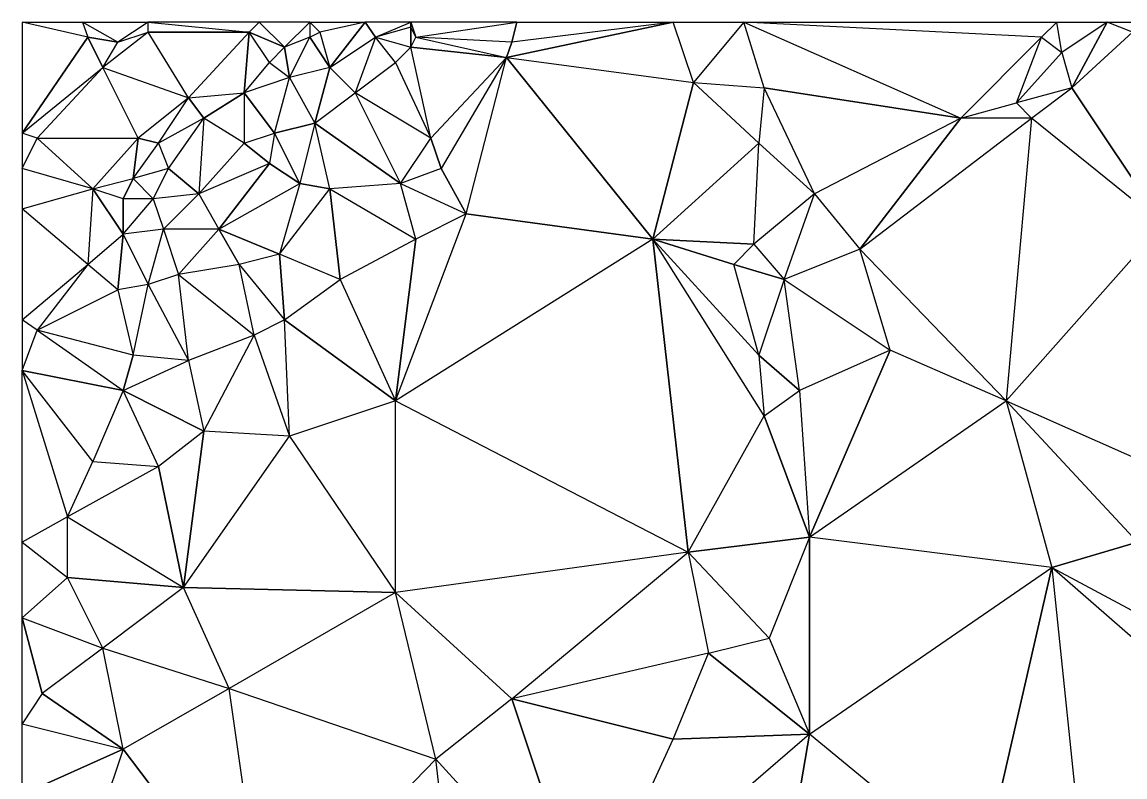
# Model space of a CAD drawing. Header units: millimetres. Extents: x 177476 to 180258, y 742892 to 746240.
# Drawn here: x 177476 to 178132, y 745791 to 746240 of the extents above; entities that cross this region are included whole.
import ezdxf

# ---------------------------------------------------------------- set-up
doc = ezdxf.new("R2010")
doc.units = ezdxf.units.MM
doc.layers.add('face', color=7, linetype='Continuous')

msp = doc.modelspace()

# ---------------------------------------------------------------- linework, layer by layer
at = {"layer": 'face'}
for points in [[(177476.5, 746173.5, 269.2), (177515.5, 746230.5, 276.4), (177476.5, 746239.5, 294.83), (177476.5, 746173.5, 269.2)], [(177515.5, 746230.5, 276.4), (177476.5, 746239.5, 294.83), (177512.5, 746239.5, 278.78), (177515.5, 746230.5, 276.4)], [(177551.5, 746239.5, 278.67), (177533.5, 746227.5, 275.69), (177512.5, 746239.5, 278.78), (177551.5, 746239.5, 278.67)], [(177533.5, 746227.5, 275.69), (177512.5, 746239.5, 278.78), (177515.5, 746230.5, 276.4), (177533.5, 746227.5, 275.69)], [(177551.5, 746233.5, 279.63), (177551.5, 746239.5, 278.67), (177533.5, 746227.5, 275.69), (177551.5, 746233.5, 279.63)], [(177611.5, 746233.5, 301.24), (177617.5, 746239.5, 301.58), (177551.5, 746239.5, 278.67), (177611.5, 746233.5, 301.24)], [(177611.5, 746233.5, 301.24), (177551.5, 746233.5, 279.63), (177551.5, 746239.5, 278.67), (177611.5, 746233.5, 301.24)], [(177632.5, 746224.5, 295.79), (177611.5, 746233.5, 301.24), (177617.5, 746239.5, 301.58), (177632.5, 746224.5, 295.79)], [(177632.5, 746224.5, 295.79), (177647.5, 746239.5, 290.81), (177617.5, 746239.5, 301.58), (177632.5, 746224.5, 295.79)], [(177647.5, 746230.5, 285.72), (177632.5, 746224.5, 295.79), (177647.5, 746239.5, 290.81), (177647.5, 746230.5, 285.72)], [(177647.5, 746230.5, 285.72), (177653.5, 746233.5, 286.64), (177647.5, 746239.5, 290.81), (177647.5, 746230.5, 285.72)], [(177680.5, 746239.5, 289.56), (177653.5, 746233.5, 286.64), (177647.5, 746239.5, 290.81), (177680.5, 746239.5, 289.56)], [(177659.5, 746212.5, 276.98), (177680.5, 746239.5, 289.56), (177653.5, 746233.5, 286.64), (177659.5, 746212.5, 276.98)], [(177659.5, 746212.5, 276.98), (177686.5, 746230.5, 285.06), (177680.5, 746239.5, 289.56), (177659.5, 746212.5, 276.98)], [(177686.5, 746230.5, 285.06), (177707.5, 746239.5, 283.03), (177680.5, 746239.5, 289.56), (177686.5, 746230.5, 285.06)], [(177707.5, 746236.5, 282.06), (177686.5, 746230.5, 285.06), (177707.5, 746239.5, 283.03), (177707.5, 746236.5, 282.06)], [(177707.5, 746224.5, 278.01), (177707.5, 746236.5, 282.06), (177686.5, 746230.5, 285.06), (177707.5, 746224.5, 278.01)], [(177710.5, 746230.5, 279.2), (177770.5, 746239.5, 256.37), (177707.5, 746239.5, 283.03), (177710.5, 746230.5, 279.2)], [(177710.5, 746230.5, 279.2), (177707.5, 746236.5, 282.06), (177707.5, 746239.5, 283.03), (177710.5, 746230.5, 279.2)], [(177707.5, 746224.5, 278.01), (177710.5, 746230.5, 279.2), (177707.5, 746236.5, 282.06), (177707.5, 746224.5, 278.01)], [(177767.5, 746227.5, 255.79), (177710.5, 746230.5, 279.2), (177770.5, 746239.5, 256.37), (177767.5, 746227.5, 255.79)], [(177764.5, 746218.5, 255.62), (177875.5, 746203.5, 254.95), (177863.5, 746239.5, 256.92), (177764.5, 746218.5, 255.62)], [(177764.5, 746218.5, 255.62), (177863.5, 746239.5, 256.92), (177767.5, 746227.5, 255.79), (177764.5, 746218.5, 255.62)], [(177863.5, 746239.5, 256.92), (177767.5, 746227.5, 255.79), (177770.5, 746239.5, 256.37), (177863.5, 746239.5, 256.92)], [(177875.5, 746203.5, 254.95), (177863.5, 746239.5, 256.92), (177905.5, 746239.5, 245.05), (177875.5, 746203.5, 254.95)], [(177917.5, 746200.5, 243.81), (177905.5, 746239.5, 245.05), (177875.5, 746203.5, 254.95), (177917.5, 746200.5, 243.81)], [(178034.5, 746182.5, 237.23), (177917.5, 746200.5, 243.81), (177905.5, 746239.5, 245.05), (178034.5, 746182.5, 237.23)], [(178034.5, 746182.5, 237.23), (178082.5, 746230.5, 248.29), (177905.5, 746239.5, 245.05), (178034.5, 746182.5, 237.23)], [(178082.5, 746230.5, 248.29), (177905.5, 746239.5, 245.05), (178091.5, 746239.5, 248.69), (178082.5, 746230.5, 248.29)], [(178082.5, 746230.5, 248.29), (178094.5, 746221.5, 247.05), (178091.5, 746239.5, 248.69), (178082.5, 746230.5, 248.29)], [(178121.5, 746239.5, 246.18), (178094.5, 746221.5, 247.05), (178091.5, 746239.5, 248.69), (178121.5, 746239.5, 246.18)], [(178100.5, 746200.5, 237.49), (178121.5, 746239.5, 246.18), (178094.5, 746221.5, 247.05), (178100.5, 746200.5, 237.49)], [(178100.5, 746200.5, 237.49), (178136.5, 746233.5, 237.72), (178121.5, 746239.5, 246.18), (178100.5, 746200.5, 237.49)], [(178136.5, 746233.5, 237.72), (178121.5, 746239.5, 246.18), (178142.5, 746239.5, 237.74), (178136.5, 746233.5, 237.72)], [(177476.5, 746173.5, 269.2), (177524.5, 746212.5, 273.57), (177515.5, 746230.5, 276.4), (177476.5, 746173.5, 269.2)], [(177524.5, 746212.5, 273.57), (177533.5, 746227.5, 275.69), (177515.5, 746230.5, 276.4), (177524.5, 746212.5, 273.57)], [(177575.5, 746194.5, 293.96), (177551.5, 746233.5, 279.63), (177524.5, 746212.5, 273.57), (177575.5, 746194.5, 293.96)], [(177551.5, 746233.5, 279.63), (177524.5, 746212.5, 273.57), (177533.5, 746227.5, 275.69), (177551.5, 746233.5, 279.63)], [(177611.5, 746233.5, 301.24), (177575.5, 746194.5, 293.96), (177551.5, 746233.5, 279.63), (177611.5, 746233.5, 301.24)], [(177608.5, 746197.5, 296.67), (177611.5, 746233.5, 301.24), (177575.5, 746194.5, 293.96), (177608.5, 746197.5, 296.67)], [(177608.5, 746197.5, 296.67), (177623.5, 746215.5, 299.62), (177611.5, 746233.5, 301.24), (177608.5, 746197.5, 296.67)], [(177632.5, 746224.5, 295.79), (177623.5, 746215.5, 299.62), (177611.5, 746233.5, 301.24), (177632.5, 746224.5, 295.79)], [(177635.5, 746206.5, 294.4), (177647.5, 746230.5, 285.72), (177632.5, 746224.5, 295.79), (177635.5, 746206.5, 294.4)], [(177659.5, 746212.5, 276.98), (177635.5, 746206.5, 294.4), (177647.5, 746230.5, 285.72), (177659.5, 746212.5, 276.98)], [(177659.5, 746212.5, 276.98), (177647.5, 746230.5, 285.72), (177653.5, 746233.5, 286.64), (177659.5, 746212.5, 276.98)], [(177674.5, 746197.5, 271.44), (177659.5, 746212.5, 276.98), (177686.5, 746230.5, 285.06), (177674.5, 746197.5, 271.44)], [(177674.5, 746197.5, 271.44), (177698.5, 746215.5, 277.18), (177686.5, 746230.5, 285.06), (177674.5, 746197.5, 271.44)], [(177707.5, 746224.5, 278.01), (177698.5, 746215.5, 277.18), (177686.5, 746230.5, 285.06), (177707.5, 746224.5, 278.01)], [(177764.5, 746218.5, 255.62), (177707.5, 746224.5, 278.01), (177710.5, 746230.5, 279.2), (177764.5, 746218.5, 255.62)], [(177764.5, 746218.5, 255.62), (177767.5, 746227.5, 255.79), (177710.5, 746230.5, 279.2), (177764.5, 746218.5, 255.62)], [(178034.5, 746182.5, 237.23), (178067.5, 746191.5, 240.59), (178082.5, 746230.5, 248.29), (178034.5, 746182.5, 237.23)], [(178067.5, 746191.5, 240.59), (178082.5, 746230.5, 248.29), (178094.5, 746221.5, 247.05), (178067.5, 746191.5, 240.59)], [(178154.5, 746119.5, 239.09), (178100.5, 746200.5, 237.49), (178136.5, 746233.5, 237.72), (178154.5, 746119.5, 239.09)], [(177635.5, 746206.5, 294.4), (177632.5, 746224.5, 295.79), (177623.5, 746215.5, 299.62), (177635.5, 746206.5, 294.4)], [(177719.5, 746170.5, 259.29), (177707.5, 746224.5, 278.01), (177698.5, 746215.5, 277.18), (177719.5, 746170.5, 259.29)], [(177764.5, 746218.5, 255.62), (177719.5, 746170.5, 259.29), (177707.5, 746224.5, 278.01), (177764.5, 746218.5, 255.62)], [(178100.5, 746200.5, 237.49), (178067.5, 746191.5, 240.59), (178094.5, 746221.5, 247.05), (178100.5, 746200.5, 237.49)], [(177635.5, 746206.5, 294.4), (177608.5, 746197.5, 296.67), (177623.5, 746215.5, 299.62), (177635.5, 746206.5, 294.4)], [(177719.5, 746170.5, 259.29), (177674.5, 746197.5, 271.44), (177698.5, 746215.5, 277.18), (177719.5, 746170.5, 259.29)], [(177764.5, 746218.5, 255.62), (177725.5, 746152.5, 260.29), (177719.5, 746170.5, 259.29), (177764.5, 746218.5, 255.62)], [(177740.5, 746125.5, 251.48), (177764.5, 746218.5, 255.62), (177725.5, 746152.5, 260.29), (177740.5, 746125.5, 251.48)], [(177851.5, 746110.5, 252.28), (177740.5, 746125.5, 251.48), (177764.5, 746218.5, 255.62), (177851.5, 746110.5, 252.28)], [(177851.5, 746110.5, 252.28), (177764.5, 746218.5, 255.62), (177875.5, 746203.5, 254.95), (177851.5, 746110.5, 252.28)], [(177485.5, 746170.5, 269.32), (177476.5, 746173.5, 269.2), (177524.5, 746212.5, 273.57), (177485.5, 746170.5, 269.32)], [(177485.5, 746170.5, 269.32), (177545.5, 746170.5, 288.62), (177524.5, 746212.5, 273.57), (177485.5, 746170.5, 269.32)], [(177575.5, 746194.5, 293.96), (177545.5, 746170.5, 288.62), (177524.5, 746212.5, 273.57), (177575.5, 746194.5, 293.96)], [(177650.5, 746179.5, 284.37), (177659.5, 746212.5, 276.98), (177635.5, 746206.5, 294.4), (177650.5, 746179.5, 284.37)], [(177650.5, 746179.5, 284.37), (177674.5, 746197.5, 271.44), (177659.5, 746212.5, 276.98), (177650.5, 746179.5, 284.37)], [(177626.5, 746173.5, 288.16), (177635.5, 746206.5, 294.4), (177608.5, 746197.5, 296.67), (177626.5, 746173.5, 288.16)], [(177650.5, 746179.5, 284.37), (177626.5, 746173.5, 288.16), (177635.5, 746206.5, 294.4), (177650.5, 746179.5, 284.37)], [(177851.5, 746110.5, 252.28), (177875.5, 746203.5, 254.95), (177914.5, 746167.5, 247.94), (177851.5, 746110.5, 252.28)], [(177917.5, 746200.5, 243.81), (177914.5, 746167.5, 247.94), (177875.5, 746203.5, 254.95), (177917.5, 746200.5, 243.81)], [(177608.5, 746197.5, 296.67), (177584.5, 746182.5, 292.32), (177575.5, 746194.5, 293.96), (177608.5, 746197.5, 296.67)], [(177608.5, 746197.5, 296.67), (177608.5, 746167.5, 282.03), (177584.5, 746182.5, 292.32), (177608.5, 746197.5, 296.67)], [(177626.5, 746173.5, 288.16), (177608.5, 746197.5, 296.67), (177608.5, 746167.5, 282.03), (177626.5, 746173.5, 288.16)], [(177701.5, 746143.5, 263.58), (177650.5, 746179.5, 284.37), (177674.5, 746197.5, 271.44), (177701.5, 746143.5, 263.58)], [(177701.5, 746143.5, 263.58), (177719.5, 746170.5, 259.29), (177674.5, 746197.5, 271.44), (177701.5, 746143.5, 263.58)], [(177947.5, 746137.5, 247.14), (177917.5, 746200.5, 243.81), (177914.5, 746167.5, 247.94), (177947.5, 746137.5, 247.14)], [(178034.5, 746182.5, 237.23), (177947.5, 746137.5, 247.14), (177917.5, 746200.5, 243.81), (178034.5, 746182.5, 237.23)], [(178076.5, 746182.5, 237.02), (178100.5, 746200.5, 237.49), (178067.5, 746191.5, 240.59), (178076.5, 746182.5, 237.02)], [(178154.5, 746119.5, 239.09), (178076.5, 746182.5, 237.02), (178100.5, 746200.5, 237.49), (178154.5, 746119.5, 239.09)], [(177557.5, 746167.5, 287.13), (177575.5, 746194.5, 293.96), (177545.5, 746170.5, 288.62), (177557.5, 746167.5, 287.13)], [(177584.5, 746182.5, 292.32), (177557.5, 746167.5, 287.13), (177575.5, 746194.5, 293.96), (177584.5, 746182.5, 292.32)], [(178076.5, 746182.5, 237.02), (178034.5, 746182.5, 237.23), (178067.5, 746191.5, 240.59), (178076.5, 746182.5, 237.02)], [(177563.5, 746152.5, 279.88), (177584.5, 746182.5, 292.32), (177557.5, 746167.5, 287.13), (177563.5, 746152.5, 279.88)], [(177581.5, 746137.5, 272.09), (177563.5, 746152.5, 279.88), (177584.5, 746182.5, 292.32), (177581.5, 746137.5, 272.09)], [(177581.5, 746137.5, 272.09), (177608.5, 746167.5, 282.03), (177584.5, 746182.5, 292.32), (177581.5, 746137.5, 272.09)], [(177974.5, 746104.5, 237.53), (178034.5, 746182.5, 237.23), (177947.5, 746137.5, 247.14), (177974.5, 746104.5, 237.53)], [(178061.5, 746014.5, 236.03), (177974.5, 746104.5, 237.53), (178076.5, 746182.5, 237.02), (178061.5, 746014.5, 236.03)], [(177974.5, 746104.5, 237.53), (178076.5, 746182.5, 237.02), (178034.5, 746182.5, 237.23), (177974.5, 746104.5, 237.53)], [(178061.5, 746014.5, 236.03), (178154.5, 746119.5, 239.09), (178076.5, 746182.5, 237.02), (178061.5, 746014.5, 236.03)], [(177650.5, 746179.5, 284.37), (177641.5, 746143.5, 275.78), (177626.5, 746173.5, 288.16), (177650.5, 746179.5, 284.37)], [(177659.5, 746140.5, 267.02), (177650.5, 746179.5, 284.37), (177641.5, 746143.5, 275.78), (177659.5, 746140.5, 267.02)], [(177701.5, 746143.5, 263.58), (177659.5, 746140.5, 267.02), (177650.5, 746179.5, 284.37), (177701.5, 746143.5, 263.58)], [(177476.5, 746152.5, 269.78), (177485.5, 746170.5, 269.32), (177476.5, 746173.5, 269.2), (177476.5, 746152.5, 269.78)], [(177518.5, 746140.5, 287.57), (177476.5, 746152.5, 269.78), (177485.5, 746170.5, 269.32), (177518.5, 746140.5, 287.57)], [(177518.5, 746140.5, 287.57), (177485.5, 746170.5, 269.32), (177545.5, 746170.5, 288.62), (177518.5, 746140.5, 287.57)], [(177518.5, 746140.5, 287.57), (177542.5, 746146.5, 289.81), (177545.5, 746170.5, 288.62), (177518.5, 746140.5, 287.57)], [(177542.5, 746146.5, 289.81), (177557.5, 746167.5, 287.13), (177545.5, 746170.5, 288.62), (177542.5, 746146.5, 289.81)], [(177626.5, 746173.5, 288.16), (177623.5, 746155.5, 282.32), (177608.5, 746167.5, 282.03), (177626.5, 746173.5, 288.16)], [(177641.5, 746143.5, 275.78), (177626.5, 746173.5, 288.16), (177623.5, 746155.5, 282.32), (177641.5, 746143.5, 275.78)], [(177725.5, 746152.5, 260.29), (177701.5, 746143.5, 263.58), (177719.5, 746170.5, 259.29), (177725.5, 746152.5, 260.29)], [(177563.5, 746152.5, 279.88), (177542.5, 746146.5, 289.81), (177557.5, 746167.5, 287.13), (177563.5, 746152.5, 279.88)], [(177623.5, 746155.5, 282.32), (177581.5, 746137.5, 272.09), (177608.5, 746167.5, 282.03), (177623.5, 746155.5, 282.32)], [(177851.5, 746110.5, 252.28), (177911.5, 746107.5, 245.46), (177914.5, 746167.5, 247.94), (177851.5, 746110.5, 252.28)], [(177947.5, 746137.5, 247.14), (177911.5, 746107.5, 245.46), (177914.5, 746167.5, 247.94), (177947.5, 746137.5, 247.14)], [(177476.5, 746128.5, 272.83), (177518.5, 746140.5, 287.57), (177476.5, 746152.5, 269.78), (177476.5, 746128.5, 272.83)], [(177554.5, 746134.5, 287.3), (177563.5, 746152.5, 279.88), (177542.5, 746146.5, 289.81), (177554.5, 746134.5, 287.3)], [(177581.5, 746137.5, 272.09), (177554.5, 746134.5, 287.3), (177563.5, 746152.5, 279.88), (177581.5, 746137.5, 272.09)], [(177593.5, 746116.5, 266.16), (177623.5, 746155.5, 282.32), (177581.5, 746137.5, 272.09), (177593.5, 746116.5, 266.16)], [(177593.5, 746116.5, 266.16), (177641.5, 746143.5, 275.78), (177623.5, 746155.5, 282.32), (177593.5, 746116.5, 266.16)], [(177740.5, 746125.5, 251.48), (177725.5, 746152.5, 260.29), (177701.5, 746143.5, 263.58), (177740.5, 746125.5, 251.48)], [(177536.5, 746134.5, 290.65), (177518.5, 746140.5, 287.57), (177542.5, 746146.5, 289.81), (177536.5, 746134.5, 290.65)], [(177554.5, 746134.5, 287.3), (177536.5, 746134.5, 290.65), (177542.5, 746146.5, 289.81), (177554.5, 746134.5, 287.3)], [(177629.5, 746101.5, 263.72), (177593.5, 746116.5, 266.16), (177641.5, 746143.5, 275.78), (177629.5, 746101.5, 263.72)], [(177629.5, 746101.5, 263.72), (177659.5, 746140.5, 267.02), (177641.5, 746143.5, 275.78), (177629.5, 746101.5, 263.72)], [(177710.5, 746110.5, 257.7), (177701.5, 746143.5, 263.58), (177659.5, 746140.5, 267.02), (177710.5, 746110.5, 257.7)], [(177740.5, 746125.5, 251.48), (177710.5, 746110.5, 257.7), (177701.5, 746143.5, 263.58), (177740.5, 746125.5, 251.48)], [(177515.5, 746095.5, 279.82), (177476.5, 746128.5, 272.83), (177518.5, 746140.5, 287.57), (177515.5, 746095.5, 279.82)], [(177515.5, 746095.5, 279.82), (177536.5, 746113.5, 288.77), (177518.5, 746140.5, 287.57), (177515.5, 746095.5, 279.82)], [(177536.5, 746113.5, 288.77), (177536.5, 746134.5, 290.65), (177518.5, 746140.5, 287.57), (177536.5, 746113.5, 288.77)], [(177560.5, 746116.5, 284.55), (177581.5, 746137.5, 272.09), (177554.5, 746134.5, 287.3), (177560.5, 746116.5, 284.55)], [(177593.5, 746116.5, 266.16), (177560.5, 746116.5, 284.55), (177581.5, 746137.5, 272.09), (177593.5, 746116.5, 266.16)], [(177665.5, 746086.5, 254.16), (177629.5, 746101.5, 263.72), (177659.5, 746140.5, 267.02), (177665.5, 746086.5, 254.16)], [(177710.5, 746110.5, 257.7), (177665.5, 746086.5, 254.16), (177659.5, 746140.5, 267.02), (177710.5, 746110.5, 257.7)], [(177929.5, 746086.5, 241.7), (177947.5, 746137.5, 247.14), (177911.5, 746107.5, 245.46), (177929.5, 746086.5, 241.7)], [(177974.5, 746104.5, 237.53), (177929.5, 746086.5, 241.7), (177947.5, 746137.5, 247.14), (177974.5, 746104.5, 237.53)], [(177560.5, 746116.5, 284.55), (177536.5, 746113.5, 288.77), (177554.5, 746134.5, 287.3), (177560.5, 746116.5, 284.55)], [(177536.5, 746113.5, 288.77), (177554.5, 746134.5, 287.3), (177536.5, 746134.5, 290.65), (177536.5, 746113.5, 288.77)], [(177476.5, 746062.5, 260.63), (177515.5, 746095.5, 279.82), (177476.5, 746128.5, 272.83), (177476.5, 746062.5, 260.63)], [(177851.5, 746110.5, 252.28), (177698.5, 746014.5, 246.4), (177740.5, 746125.5, 251.48), (177851.5, 746110.5, 252.28)], [(177698.5, 746014.5, 246.4), (177740.5, 746125.5, 251.48), (177710.5, 746110.5, 257.7), (177698.5, 746014.5, 246.4)], [(177551.5, 746083.5, 281.35), (177560.5, 746116.5, 284.55), (177536.5, 746113.5, 288.77), (177551.5, 746083.5, 281.35)], [(177569.5, 746089.5, 279.49), (177551.5, 746083.5, 281.35), (177560.5, 746116.5, 284.55), (177569.5, 746089.5, 279.49)], [(177569.5, 746089.5, 279.49), (177593.5, 746116.5, 266.16), (177560.5, 746116.5, 284.55), (177569.5, 746089.5, 279.49)], [(177605.5, 746095.5, 262.36), (177569.5, 746089.5, 279.49), (177593.5, 746116.5, 266.16), (177605.5, 746095.5, 262.36)], [(177629.5, 746101.5, 263.72), (177605.5, 746095.5, 262.36), (177593.5, 746116.5, 266.16), (177629.5, 746101.5, 263.72)], [(178061.5, 746014.5, 236.03), (178169.5, 745966.5, 246.97), (178154.5, 746119.5, 239.09), (178061.5, 746014.5, 236.03)], [(177533.5, 746080.5, 275.07), (177515.5, 746095.5, 279.82), (177536.5, 746113.5, 288.77), (177533.5, 746080.5, 275.07)], [(177551.5, 746083.5, 281.35), (177533.5, 746080.5, 275.07), (177536.5, 746113.5, 288.77), (177551.5, 746083.5, 281.35)], [(177698.5, 746014.5, 246.4), (177710.5, 746110.5, 257.7), (177665.5, 746086.5, 254.16), (177698.5, 746014.5, 246.4)], [(177872.5, 745924.5, 245.34), (177851.5, 746110.5, 252.28), (177698.5, 746014.5, 246.4), (177872.5, 745924.5, 245.34)], [(177872.5, 745924.5, 245.34), (177917.5, 746005.5, 247.11), (177851.5, 746110.5, 252.28), (177872.5, 745924.5, 245.34)], [(177917.5, 746005.5, 247.11), (177851.5, 746110.5, 252.28), (177914.5, 746041.5, 248.13), (177917.5, 746005.5, 247.11)], [(177851.5, 746110.5, 252.28), (177914.5, 746041.5, 248.13), (177899.5, 746095.5, 249.84), (177851.5, 746110.5, 252.28)], [(177851.5, 746110.5, 252.28), (177899.5, 746095.5, 249.84), (177911.5, 746107.5, 245.46), (177851.5, 746110.5, 252.28)], [(177929.5, 746086.5, 241.7), (177899.5, 746095.5, 249.84), (177911.5, 746107.5, 245.46), (177929.5, 746086.5, 241.7)], [(177992.5, 746044.5, 235.49), (177974.5, 746104.5, 237.53), (177929.5, 746086.5, 241.7), (177992.5, 746044.5, 235.49)], [(178061.5, 746014.5, 236.03), (177992.5, 746044.5, 235.49), (177974.5, 746104.5, 237.53), (178061.5, 746014.5, 236.03)], [(177632.5, 746062.5, 256.06), (177629.5, 746101.5, 263.72), (177605.5, 746095.5, 262.36), (177632.5, 746062.5, 256.06)], [(177632.5, 746062.5, 256.06), (177665.5, 746086.5, 254.16), (177629.5, 746101.5, 263.72), (177632.5, 746062.5, 256.06)], [(177485.5, 746056.5, 261.26), (177476.5, 746062.5, 260.63), (177515.5, 746095.5, 279.82), (177485.5, 746056.5, 261.26)], [(177485.5, 746056.5, 261.26), (177533.5, 746080.5, 275.07), (177515.5, 746095.5, 279.82), (177485.5, 746056.5, 261.26)], [(177614.5, 746053.5, 262), (177605.5, 746095.5, 262.36), (177569.5, 746089.5, 279.49), (177614.5, 746053.5, 262)], [(177632.5, 746062.5, 256.06), (177614.5, 746053.5, 262), (177605.5, 746095.5, 262.36), (177632.5, 746062.5, 256.06)], [(177929.5, 746086.5, 241.7), (177914.5, 746041.5, 248.13), (177899.5, 746095.5, 249.84), (177929.5, 746086.5, 241.7)], [(177575.5, 746038.5, 272.56), (177569.5, 746089.5, 279.49), (177551.5, 746083.5, 281.35), (177575.5, 746038.5, 272.56)], [(177614.5, 746053.5, 262), (177575.5, 746038.5, 272.56), (177569.5, 746089.5, 279.49), (177614.5, 746053.5, 262)], [(177698.5, 746014.5, 246.4), (177632.5, 746062.5, 256.06), (177665.5, 746086.5, 254.16), (177698.5, 746014.5, 246.4)], [(177938.5, 746020.5, 239.63), (177929.5, 746086.5, 241.7), (177914.5, 746041.5, 248.13), (177938.5, 746020.5, 239.63)], [(177992.5, 746044.5, 235.49), (177938.5, 746020.5, 239.63), (177929.5, 746086.5, 241.7), (177992.5, 746044.5, 235.49)], [(177542.5, 746041.5, 276.87), (177485.5, 746056.5, 261.26), (177533.5, 746080.5, 275.07), (177542.5, 746041.5, 276.87)], [(177542.5, 746041.5, 276.87), (177551.5, 746083.5, 281.35), (177533.5, 746080.5, 275.07), (177542.5, 746041.5, 276.87)], [(177575.5, 746038.5, 272.56), (177542.5, 746041.5, 276.87), (177551.5, 746083.5, 281.35), (177575.5, 746038.5, 272.56)], [(177476.5, 746032.5, 259.58), (177485.5, 746056.5, 261.26), (177476.5, 746062.5, 260.63), (177476.5, 746032.5, 259.58)], [(177635.5, 745993.5, 250.58), (177632.5, 746062.5, 256.06), (177614.5, 746053.5, 262), (177635.5, 745993.5, 250.58)], [(177698.5, 746014.5, 246.4), (177635.5, 745993.5, 250.58), (177632.5, 746062.5, 256.06), (177698.5, 746014.5, 246.4)], [(177536.5, 746020.5, 272.64), (177476.5, 746032.5, 259.58), (177485.5, 746056.5, 261.26), (177536.5, 746020.5, 272.64)], [(177536.5, 746020.5, 272.64), (177542.5, 746041.5, 276.87), (177485.5, 746056.5, 261.26), (177536.5, 746020.5, 272.64)], [(177584.5, 745996.5, 257.85), (177614.5, 746053.5, 262), (177575.5, 746038.5, 272.56), (177584.5, 745996.5, 257.85)], [(177635.5, 745993.5, 250.58), (177584.5, 745996.5, 257.85), (177614.5, 746053.5, 262), (177635.5, 745993.5, 250.58)], [(177944.5, 745933.5, 234.09), (177992.5, 746044.5, 235.49), (177938.5, 746020.5, 239.63), (177944.5, 745933.5, 234.09)], [(177944.5, 745933.5, 234.09), (178061.5, 746014.5, 236.03), (177992.5, 746044.5, 235.49), (177944.5, 745933.5, 234.09)], [(177536.5, 746020.5, 272.64), (177575.5, 746038.5, 272.56), (177542.5, 746041.5, 276.87), (177536.5, 746020.5, 272.64)], [(177584.5, 745996.5, 257.85), (177536.5, 746020.5, 272.64), (177575.5, 746038.5, 272.56), (177584.5, 745996.5, 257.85)], [(177917.5, 746005.5, 247.11), (177938.5, 746020.5, 239.63), (177914.5, 746041.5, 248.13), (177917.5, 746005.5, 247.11)], [(177503.5, 745945.5, 254.51), (177476.5, 745930.5, 269.6), (177476.5, 746032.5, 259.58), (177503.5, 745945.5, 254.51)], [(177503.5, 745945.5, 254.51), (177518.5, 745978.5, 258.8), (177476.5, 746032.5, 259.58), (177503.5, 745945.5, 254.51)], [(177536.5, 746020.5, 272.64), (177518.5, 745978.5, 258.8), (177476.5, 746032.5, 259.58), (177536.5, 746020.5, 272.64)], [(177557.5, 745975.5, 261.69), (177536.5, 746020.5, 272.64), (177518.5, 745978.5, 258.8), (177557.5, 745975.5, 261.69)], [(177584.5, 745996.5, 257.85), (177557.5, 745975.5, 261.69), (177536.5, 746020.5, 272.64), (177584.5, 745996.5, 257.85)], [(177944.5, 745933.5, 234.09), (177917.5, 746005.5, 247.11), (177938.5, 746020.5, 239.63), (177944.5, 745933.5, 234.09)], [(177698.5, 745900.5, 241.71), (177698.5, 746014.5, 246.4), (177635.5, 745993.5, 250.58), (177698.5, 745900.5, 241.71)], [(177872.5, 745924.5, 245.34), (177698.5, 745900.5, 241.71), (177698.5, 746014.5, 246.4), (177872.5, 745924.5, 245.34)], [(178088.5, 745915.5, 238.35), (177944.5, 745933.5, 234.09), (178061.5, 746014.5, 236.03), (178088.5, 745915.5, 238.35)], [(178088.5, 745915.5, 238.35), (178139.5, 745930.5, 244), (178061.5, 746014.5, 236.03), (178088.5, 745915.5, 238.35)], [(178139.5, 745930.5, 244), (178061.5, 746014.5, 236.03), (178169.5, 745966.5, 246.97), (178139.5, 745930.5, 244)], [(177944.5, 745933.5, 234.09), (177872.5, 745924.5, 245.34), (177917.5, 746005.5, 247.11), (177944.5, 745933.5, 234.09)], [(177572.5, 745903.5, 260.75), (177584.5, 745996.5, 257.85), (177557.5, 745975.5, 261.69), (177572.5, 745903.5, 260.75)], [(177572.5, 745903.5, 260.75), (177635.5, 745993.5, 250.58), (177584.5, 745996.5, 257.85), (177572.5, 745903.5, 260.75)], [(177698.5, 745900.5, 241.71), (177572.5, 745903.5, 260.75), (177635.5, 745993.5, 250.58), (177698.5, 745900.5, 241.71)], [(177557.5, 745975.5, 261.69), (177503.5, 745945.5, 254.51), (177518.5, 745978.5, 258.8), (177557.5, 745975.5, 261.69)], [(177572.5, 745903.5, 260.75), (177557.5, 745975.5, 261.69), (177503.5, 745945.5, 254.51), (177572.5, 745903.5, 260.75)], [(177503.5, 745909.5, 251.56), (177503.5, 745945.5, 254.51), (177476.5, 745930.5, 269.6), (177503.5, 745909.5, 251.56)], [(177572.5, 745903.5, 260.75), (177503.5, 745909.5, 251.56), (177503.5, 745945.5, 254.51), (177572.5, 745903.5, 260.75)], [(177944.5, 745933.5, 234.09), (177920.5, 745873.5, 234.11), (177872.5, 745924.5, 245.34), (177944.5, 745933.5, 234.09)], [(177944.5, 745816.5, 233.34), (177944.5, 745933.5, 234.09), (177920.5, 745873.5, 234.11), (177944.5, 745816.5, 233.34)], [(177944.5, 745816.5, 233.34), (178088.5, 745915.5, 238.35), (177944.5, 745933.5, 234.09), (177944.5, 745816.5, 233.34)], [(177503.5, 745909.5, 251.56), (177476.5, 745885.5, 259.91), (177476.5, 745930.5, 269.6), (177503.5, 745909.5, 251.56)], [(178088.5, 745915.5, 238.35), (178172.5, 745870.5, 241.35), (178139.5, 745930.5, 244), (178088.5, 745915.5, 238.35)], [(177767.5, 745837.5, 237.89), (177872.5, 745924.5, 245.34), (177698.5, 745900.5, 241.71), (177767.5, 745837.5, 237.89)], [(177884.5, 745864.5, 238.9), (177767.5, 745837.5, 237.89), (177872.5, 745924.5, 245.34), (177884.5, 745864.5, 238.9)], [(177884.5, 745864.5, 238.9), (177920.5, 745873.5, 234.11), (177872.5, 745924.5, 245.34), (177884.5, 745864.5, 238.9)], [(178046.5, 745732.5, 235.13), (177944.5, 745816.5, 233.34), (178088.5, 745915.5, 238.35), (178046.5, 745732.5, 235.13)], [(178106.5, 745741.5, 241.17), (178046.5, 745732.5, 235.13), (178088.5, 745915.5, 238.35), (178106.5, 745741.5, 241.17)], [(178106.5, 745741.5, 241.17), (178181.5, 745834.5, 242.26), (178088.5, 745915.5, 238.35), (178106.5, 745741.5, 241.17)], [(178181.5, 745834.5, 242.26), (178088.5, 745915.5, 238.35), (178172.5, 745870.5, 241.35), (178181.5, 745834.5, 242.26)], [(177524.5, 745867.5, 249.77), (177503.5, 745909.5, 251.56), (177476.5, 745885.5, 259.91), (177524.5, 745867.5, 249.77)], [(177572.5, 745903.5, 260.75), (177524.5, 745867.5, 249.77), (177503.5, 745909.5, 251.56), (177572.5, 745903.5, 260.75)], [(177599.5, 745843.5, 253.92), (177572.5, 745903.5, 260.75), (177524.5, 745867.5, 249.77), (177599.5, 745843.5, 253.92)], [(177698.5, 745900.5, 241.71), (177599.5, 745843.5, 253.92), (177572.5, 745903.5, 260.75), (177698.5, 745900.5, 241.71)], [(177722.5, 745801.5, 244.71), (177698.5, 745900.5, 241.71), (177599.5, 745843.5, 253.92), (177722.5, 745801.5, 244.71)], [(177767.5, 745837.5, 237.89), (177722.5, 745801.5, 244.71), (177698.5, 745900.5, 241.71), (177767.5, 745837.5, 237.89)], [(177524.5, 745867.5, 249.77), (177488.5, 745840.5, 257.38), (177476.5, 745885.5, 259.91), (177524.5, 745867.5, 249.77)], [(177488.5, 745840.5, 257.38), (177476.5, 745822.5, 258.72), (177476.5, 745885.5, 259.91), (177488.5, 745840.5, 257.38)], [(177536.5, 745807.5, 246.6), (177524.5, 745867.5, 249.77), (177488.5, 745840.5, 257.38), (177536.5, 745807.5, 246.6)], [(177599.5, 745843.5, 253.92), (177536.5, 745807.5, 246.6), (177524.5, 745867.5, 249.77), (177599.5, 745843.5, 253.92)], [(177944.5, 745816.5, 233.34), (177884.5, 745864.5, 238.9), (177920.5, 745873.5, 234.11), (177944.5, 745816.5, 233.34)], [(177863.5, 745813.5, 235.32), (177884.5, 745864.5, 238.9), (177767.5, 745837.5, 237.89), (177863.5, 745813.5, 235.32)], [(177944.5, 745816.5, 233.34), (177863.5, 745813.5, 235.32), (177884.5, 745864.5, 238.9), (177944.5, 745816.5, 233.34)], [(177620.5, 745696.5, 240.44), (177599.5, 745843.5, 253.92), (177536.5, 745807.5, 246.6), (177620.5, 745696.5, 240.44)], [(177722.5, 745801.5, 244.71), (177620.5, 745696.5, 240.44), (177599.5, 745843.5, 253.92), (177722.5, 745801.5, 244.71)], [(177536.5, 745807.5, 246.6), (177488.5, 745840.5, 257.38), (177476.5, 745822.5, 258.72), (177536.5, 745807.5, 246.6)], [(177812.5, 745702.5, 240.28), (177767.5, 745837.5, 237.89), (177722.5, 745801.5, 244.71), (177812.5, 745702.5, 240.28)], [(177812.5, 745702.5, 240.28), (177863.5, 745813.5, 235.32), (177767.5, 745837.5, 237.89), (177812.5, 745702.5, 240.28)], [(178253.5, 745762.5, 242.07), (178106.5, 745741.5, 241.17), (178181.5, 745834.5, 242.26), (178253.5, 745762.5, 242.07)], [(177536.5, 745807.5, 246.6), (177476.5, 745780.5, 249.88), (177476.5, 745822.5, 258.72), (177536.5, 745807.5, 246.6)], [(177905.5, 745588.5, 230.56), (177944.5, 745816.5, 233.34), (177812.5, 745702.5, 240.28), (177905.5, 745588.5, 230.56)], [(177944.5, 745816.5, 233.34), (177812.5, 745702.5, 240.28), (177863.5, 745813.5, 235.32), (177944.5, 745816.5, 233.34)], [(177905.5, 745588.5, 230.56), (178046.5, 745732.5, 235.13), (177944.5, 745816.5, 233.34), (177905.5, 745588.5, 230.56)], [(177536.5, 745807.5, 246.6), (177524.5, 745771.5, 247.53), (177476.5, 745780.5, 249.88), (177536.5, 745807.5, 246.6)], [(177620.5, 745696.5, 240.44), (177536.5, 745807.5, 246.6), (177524.5, 745771.5, 247.53), (177620.5, 745696.5, 240.44)], [(177740.5, 745645.5, 236.07), (177722.5, 745801.5, 244.71), (177620.5, 745696.5, 240.44), (177740.5, 745645.5, 236.07)], [(177812.5, 745702.5, 240.28), (177740.5, 745645.5, 236.07), (177722.5, 745801.5, 244.71), (177812.5, 745702.5, 240.28)]]:
    msp.add_3dface(points, dxfattribs=at)

doc.saveas('drawing.dxf')
